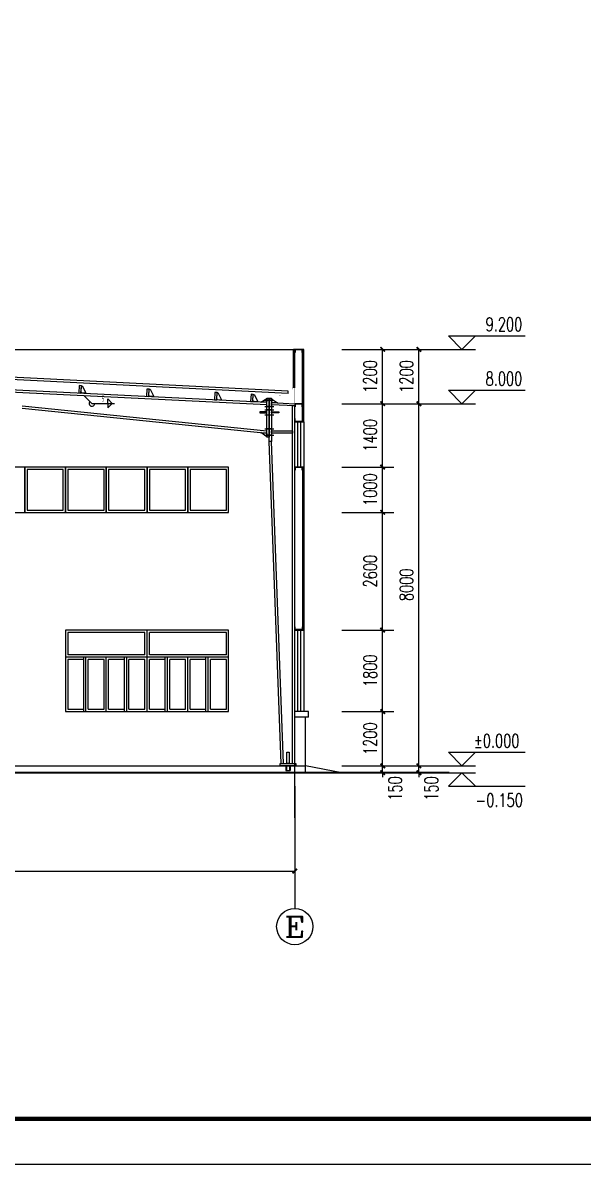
# Model space of a CAD drawing. Extents: x -17471 to 313636, y -71590 to 757901.
# Drawn here: x 68176 to 80545, y 214770 to 239979 of the extents above; entities that cross this region are included whole.
import ezdxf
from ezdxf.enums import TextEntityAlignment as Align

# ---------------------------------------------------------------- set-up
doc = ezdxf.new("R2010")
doc.units = 0
doc.header["$LTSCALE"] = 1000
doc.header["$MEASUREMENT"] = 0
for name, color, linetype in [('114', 2, 'Continuous'), ('116', 1, 'Continuous'), ('14', 2, 'Continuous'), ('AXIS', 3, 'Continuous'), ('AXIS_TEXT', 7, 'Continuous'), ('DIM_ELEV', 3, 'Continuous'), ('DIM_LEAD', 3, 'Continuous'), ('DOTE', 1, 'Continuous'), ('PUB_DIM', 3, 'Continuous'), ('PUB_TEXT', 7, 'Continuous'), ('PUB_TITLE', 4, 'Continuous'), ('尺寸标注', 253, 'Continuous'), ('柱子', 3, 'Continuous'), ('焊缝标注', 253, 'Continuous'), ('窗立面', 4, 'Continuous')]:
    doc.layers.add(name, color=color, linetype=linetype)
doc.styles.add('_TCH_AXIS', font='COMPLEX', dxfattribs={"bigfont": 'GBCBIG'})
doc.styles.add('_TCH_DIM', font='SIMPLEX', dxfattribs={"bigfont": 'GBCBIG'})
doc.styles.add('_TCH_DIM_T3', font='SIMPLEX', dxfattribs={"width": 0.705882, "bigfont": 'GBCBIG'})
doc.styles.add('COMPLEX', font='COMPLEX')
doc.styles.get("Standard").update_dxf_attribs({"font": 'gbenor.shx', "bigfont": 'gbcbig.shx'})
doc.dimstyles.new('_TCH_ARCH&&100', dxfattribs={"dimtxt": 297.5, "dimasz": 100, "dimexe": 250, "dimexo": 300, "dimgap": 126.25, "dimtad": 1, "dimdec": 0, "dimzin": 0, "dimdsep": 46, "dimtxsty": '_TCH_DIM_T3', "dimblk": 'ARCHTICK', "dimcen": 0.09, "dimclrt": 7, "dimazin": 2, "dimtfac": 1, "dimtdec": 0, "dimtix": 1, "dimtmove": 2, "dimatfit": 3, "dimfxl": 0, "dimtolj": 1, "dimtzin": 0, "dimarcsym": 0})

# ---------------------------------------------------------------- blocks, each defined once
blk = doc.blocks.new('LT大样')
at = {"layer": 'DIM_LEAD'}
for p, q in [((879125, 1075529), (879115, 1075529)), ((879115, 1075529), (879115, 1075459)), ((879115, 1075459), (879285, 1075459)), ((879125, 1075529), (879125, 1075469)), ((879125, 1075469), (879275, 1075469)), ((879285, 1075529), (879275, 1075529)), ((879275, 1075469), (879275, 1075529)), ((879285, 1075459), (879285, 1075529))]:
    blk.add_line(p, q, dxfattribs=at)
blk = doc.blocks.new('_ArchTick')
at = {"color": 0, "linetype": 'ByBlock', "const_width": 0.4}
blk.add_lwpolyline([(-0.5, -0.5), (0.5, 0.5)], dxfattribs=at)
blk = doc.blocks.new('*D1914')
at = {"layer": 'Defpoints', "color": 0, "transparency": 16777216}
for p in [(74919, 223567), (74919, 223417), (76119, 223567)]:
    blk.add_point(p, dxfattribs=at)
at = {"layer": 'PUB_DIM', "color": 0, "lineweight": -2, "transparency": 16777216}
for p, q in [((76119, 223567), (76119, 223667)), ((75219, 223567), (76369, 223567)), ((75219, 223417), (76369, 223417)), ((76119, 223417), (76119, 223567)), ((76119, 223417), (76119, 223317))]:
    blk.add_line(p, q, dxfattribs=at)
at = {"layer": 'PUB_DIM', "color": 0, "lineweight": -2, "transparency": 16777216, "xscale": 100, "yscale": 100, "zscale": 100}
for p, rotation in [((76119, 223567), 270), ((76119, 223417), 90)]:
    blk.add_blockref('_ArchTick', p, dxfattribs=dict(at, rotation=rotation))
at = {"layer": 'PUB_DIM', "color": 7, "transparency": 16777216, "insert": (76394, 223067), "char_height": 297.5, "attachment_point": 5, "rotation": 90, "style": '_TCH_DIM_T3'}
blk.add_mtext('\\A1;150', dxfattribs=at)
blk = doc.blocks.new('*D1915')
at = {"layer": 'Defpoints', "color": 0, "transparency": 16777216}
for p in [(74919, 224767), (76119, 224767), (74919, 223567)]:
    blk.add_point(p, dxfattribs=at)
at = {"layer": 'PUB_DIM', "color": 0, "lineweight": -2, "transparency": 16777216}
for p, q in [((75219, 224767), (76369, 224767)), ((76119, 223567), (76119, 224767)), ((75219, 223567), (76369, 223567))]:
    blk.add_line(p, q, dxfattribs=at)
at = {"layer": 'PUB_DIM', "color": 0, "lineweight": -2, "transparency": 16777216, "xscale": 100, "yscale": 100, "zscale": 100}
for p, rotation in [((76119, 224767), 90), ((76119, 223567), 270)]:
    blk.add_blockref('_ArchTick', p, dxfattribs=dict(at, rotation=rotation))
at = {"layer": 'PUB_DIM', "color": 7, "transparency": 16777216, "insert": (75844, 224167), "char_height": 297.5, "attachment_point": 5, "rotation": 90, "style": '_TCH_DIM_T3'}
blk.add_mtext('\\A1;1200', dxfattribs=at)
blk = doc.blocks.new('*D1916')
at = {"layer": 'Defpoints', "color": 0, "transparency": 16777216}
for p in [(74919, 226567), (76119, 226567), (74919, 224767)]:
    blk.add_point(p, dxfattribs=at)
at = {"layer": 'PUB_DIM', "color": 0, "lineweight": -2, "transparency": 16777216}
for p, q in [((75219, 226567), (76369, 226567)), ((76119, 224767), (76119, 226567)), ((75219, 224767), (76369, 224767))]:
    blk.add_line(p, q, dxfattribs=at)
at = {"layer": 'PUB_DIM', "color": 0, "lineweight": -2, "transparency": 16777216, "xscale": 100, "yscale": 100, "zscale": 100}
for p, rotation in [((76119, 226567), 90), ((76119, 224767), 270)]:
    blk.add_blockref('_ArchTick', p, dxfattribs=dict(at, rotation=rotation))
at = {"layer": 'PUB_DIM', "color": 7, "transparency": 16777216, "insert": (75844, 225667), "char_height": 297.5, "attachment_point": 5, "rotation": 90, "style": '_TCH_DIM_T3'}
blk.add_mtext('\\A1;1800', dxfattribs=at)
blk = doc.blocks.new('*D1917')
at = {"layer": 'Defpoints', "color": 0, "transparency": 16777216}
for p in [(74919, 229167), (76119, 229167), (74919, 226567)]:
    blk.add_point(p, dxfattribs=at)
at = {"layer": 'PUB_DIM', "color": 0, "lineweight": -2, "transparency": 16777216}
for p, q in [((75219, 229167), (76369, 229167)), ((76119, 226567), (76119, 229167)), ((75219, 226567), (76369, 226567))]:
    blk.add_line(p, q, dxfattribs=at)
at = {"layer": 'PUB_DIM', "color": 0, "lineweight": -2, "transparency": 16777216, "xscale": 100, "yscale": 100, "zscale": 100}
for p, rotation in [((76119, 229167), 90), ((76119, 226567), 270)]:
    blk.add_blockref('_ArchTick', p, dxfattribs=dict(at, rotation=rotation))
at = {"layer": 'PUB_DIM', "color": 7, "transparency": 16777216, "insert": (75844, 227867), "char_height": 297.5, "attachment_point": 5, "rotation": 90, "style": '_TCH_DIM_T3'}
blk.add_mtext('\\A1;2600', dxfattribs=at)
blk = doc.blocks.new('*D1918')
at = {"layer": 'Defpoints', "color": 0, "transparency": 16777216}
for p in [(74919, 230167), (76119, 230167), (74919, 229167)]:
    blk.add_point(p, dxfattribs=at)
at = {"layer": 'PUB_DIM', "color": 0, "lineweight": -2, "transparency": 16777216}
for p, q in [((75219, 230167), (76369, 230167)), ((76119, 229167), (76119, 230167)), ((75219, 229167), (76369, 229167))]:
    blk.add_line(p, q, dxfattribs=at)
at = {"layer": 'PUB_DIM', "color": 0, "lineweight": -2, "transparency": 16777216, "xscale": 100, "yscale": 100, "zscale": 100}
for p, rotation in [((76119, 230167), 90), ((76119, 229167), 270)]:
    blk.add_blockref('_ArchTick', p, dxfattribs=dict(at, rotation=rotation))
at = {"layer": 'PUB_DIM', "color": 7, "transparency": 16777216, "insert": (75844, 229667), "char_height": 297.5, "attachment_point": 5, "rotation": 90, "style": '_TCH_DIM_T3'}
blk.add_mtext('\\A1;1000', dxfattribs=at)
blk = doc.blocks.new('*D1919')
at = {"layer": 'Defpoints', "color": 0, "transparency": 16777216}
for p in [(74919, 231567), (76119, 231567), (74919, 230167)]:
    blk.add_point(p, dxfattribs=at)
at = {"layer": 'PUB_DIM', "color": 0, "lineweight": -2, "transparency": 16777216}
for p, q in [((75219, 231567), (76369, 231567)), ((76119, 230167), (76119, 231567)), ((75219, 230167), (76369, 230167))]:
    blk.add_line(p, q, dxfattribs=at)
at = {"layer": 'PUB_DIM', "color": 0, "lineweight": -2, "transparency": 16777216, "xscale": 100, "yscale": 100, "zscale": 100}
for p, rotation in [((76119, 231567), 90), ((76119, 230167), 270)]:
    blk.add_blockref('_ArchTick', p, dxfattribs=dict(at, rotation=rotation))
at = {"layer": 'PUB_DIM', "color": 7, "transparency": 16777216, "insert": (75844, 230867), "char_height": 297.5, "attachment_point": 5, "rotation": 90, "style": '_TCH_DIM_T3'}
blk.add_mtext('\\A1;1400', dxfattribs=at)
blk = doc.blocks.new('*D1920')
at = {"layer": 'Defpoints', "color": 0, "transparency": 16777216}
for p in [(74919, 232767), (76119, 232767), (74919, 231567)]:
    blk.add_point(p, dxfattribs=at)
at = {"layer": 'PUB_DIM', "color": 0, "lineweight": -2, "transparency": 16777216}
for p, q in [((75219, 232767), (76369, 232767)), ((76119, 231567), (76119, 232767)), ((75219, 231567), (76369, 231567))]:
    blk.add_line(p, q, dxfattribs=at)
at = {"layer": 'PUB_DIM', "color": 0, "lineweight": -2, "transparency": 16777216, "xscale": 100, "yscale": 100, "zscale": 100}
for p, rotation in [((76119, 232767), 90), ((76119, 231567), 270)]:
    blk.add_blockref('_ArchTick', p, dxfattribs=dict(at, rotation=rotation))
at = {"layer": 'PUB_DIM', "color": 7, "transparency": 16777216, "insert": (75844, 232167), "char_height": 297.5, "attachment_point": 5, "rotation": 90, "style": '_TCH_DIM_T3'}
blk.add_mtext('\\A1;1200', dxfattribs=at)
blk = doc.blocks.new('*D1921')
at = {"layer": 'Defpoints', "color": 0, "transparency": 16777216}
for p in [(74919, 223567), (74919, 223417), (76919, 223567)]:
    blk.add_point(p, dxfattribs=at)
at = {"layer": 'PUB_DIM', "color": 0, "lineweight": -2, "transparency": 16777216}
for p, q in [((76919, 223567), (76919, 223667)), ((75219, 223567), (77169, 223567)), ((75219, 223417), (77169, 223417)), ((76919, 223417), (76919, 223567)), ((76919, 223417), (76919, 223317))]:
    blk.add_line(p, q, dxfattribs=at)
at = {"layer": 'PUB_DIM', "color": 0, "lineweight": -2, "transparency": 16777216, "xscale": 100, "yscale": 100, "zscale": 100}
for p, rotation in [((76919, 223567), 270), ((76919, 223417), 90)]:
    blk.add_blockref('_ArchTick', p, dxfattribs=dict(at, rotation=rotation))
at = {"layer": 'PUB_DIM', "color": 7, "transparency": 16777216, "insert": (77194, 223067), "char_height": 297.5, "attachment_point": 5, "rotation": 90, "style": '_TCH_DIM_T3'}
blk.add_mtext('\\A1;150', dxfattribs=at)
blk = doc.blocks.new('*D1922')
at = {"layer": 'Defpoints', "color": 0, "transparency": 16777216}
for p in [(74919, 231567), (76919, 231567), (74919, 223567)]:
    blk.add_point(p, dxfattribs=at)
at = {"layer": 'PUB_DIM', "color": 0, "lineweight": -2, "transparency": 16777216}
for p, q in [((75219, 231567), (77169, 231567)), ((76919, 223567), (76919, 231567)), ((75219, 223567), (77169, 223567))]:
    blk.add_line(p, q, dxfattribs=at)
at = {"layer": 'PUB_DIM', "color": 0, "lineweight": -2, "transparency": 16777216, "xscale": 100, "yscale": 100, "zscale": 100}
for p, rotation in [((76919, 231567), 90), ((76919, 223567), 270)]:
    blk.add_blockref('_ArchTick', p, dxfattribs=dict(at, rotation=rotation))
at = {"layer": 'PUB_DIM', "color": 7, "transparency": 16777216, "insert": (76644, 227567), "char_height": 297.5, "attachment_point": 5, "rotation": 90, "style": '_TCH_DIM_T3'}
blk.add_mtext('\\A1;8000', dxfattribs=at)
blk = doc.blocks.new('*D1923')
at = {"layer": 'Defpoints', "color": 0, "transparency": 16777216}
for p in [(74919, 232767), (76919, 232767), (74919, 231567)]:
    blk.add_point(p, dxfattribs=at)
at = {"layer": 'PUB_DIM', "color": 0, "lineweight": -2, "transparency": 16777216}
for p, q in [((75219, 232767), (77169, 232767)), ((76919, 231567), (76919, 232767)), ((75219, 231567), (77169, 231567))]:
    blk.add_line(p, q, dxfattribs=at)
at = {"layer": 'PUB_DIM', "color": 0, "lineweight": -2, "transparency": 16777216, "xscale": 100, "yscale": 100, "zscale": 100}
for p, rotation in [((76919, 232767), 90), ((76919, 231567), 270)]:
    blk.add_blockref('_ArchTick', p, dxfattribs=dict(at, rotation=rotation))
at = {"layer": 'PUB_DIM', "color": 7, "transparency": 16777216, "insert": (76644, 232167), "char_height": 297.5, "attachment_point": 5, "rotation": 90, "style": '_TCH_DIM_T3'}
blk.add_mtext('\\A1;1200', dxfattribs=at)
blk = doc.blocks.new('*D1934')
at = {"layer": 'AXIS', "color": 0, "lineweight": -2, "transparency": 16777216}
for p, q in [((49659, 222817), (49659, 220995)), ((74179, 222817), (74179, 220995)), ((49659, 221245), (74179, 221245))]:
    blk.add_line(p, q, dxfattribs=at)
at = {"layer": 'Defpoints', "color": 0, "transparency": 16777216}
for p in [(49659, 223117), (74179, 223117), (74179, 221245)]:
    blk.add_point(p, dxfattribs=at)
at = {"layer": 'AXIS', "color": 0, "lineweight": -2, "transparency": 16777216, "xscale": 100, "yscale": 100, "zscale": 100, "rotation": 180}
blk.add_blockref('_ArchTick', (49659, 221245), dxfattribs=at)
at = {"layer": 'AXIS', "color": 0, "lineweight": -2, "transparency": 16777216, "xscale": 100, "yscale": 100, "zscale": 100}
blk.add_blockref('_ArchTick', (74179, 221245), dxfattribs=at)
at = {"layer": 'AXIS', "color": 7, "transparency": 16777216, "insert": (61919, 221520), "char_height": 297.5, "attachment_point": 5, "style": '_TCH_DIM_T3'}
blk.add_mtext('\\A1;24520', dxfattribs=at)
blk = doc.blocks.new('_AXISO')
blk.add_circle((0, 0), 0.5)
at = {"layer": 'AXIS_TEXT', "style": 'COMPLEX', "width": 1.041667}
blk.add_attdef('A', text='', height=0.56, dxfattribs=at).set_placement((-0.25, -0.28), (0.25, -0.28), align=Align.FIT)

msp = doc.modelspace()

# ---------------------------------------------------------------- linework, layer by layer
for p, q in [((49689.3, 232766.6), (74149.3, 232766.6)), ((74149.2, 231916.6), (74149.3, 232766.6)), ((74379.3, 232766.6), (74149.3, 232766.6)), ((74179.3, 231916.6), (74179.3, 232766.6)), ((74349.3, 231166.6), (74349.3, 232766.6)), ((74379.3, 231166.6), (74379.3, 232766.6)), ((74349.4, 230166.6), (74349.4, 226566.6)), ((74379.3, 230166.6), (74379.3, 226566.6)), ((74479.3, 224766.6), (74179.3, 224766.6)), ((74479.3, 224646.6), (74179.3, 224646.6)), ((74419.3, 223566.6), (74419.3, 224646.6)), ((74479.3, 224646.6), (74479.3, 224766.6)), ((49419.3, 223566.6), (74419.3, 223566.6)), ((74419.3, 223416.6), (74419.3, 223566.6)), ((75219.3, 223416.6), (74419.3, 223566.6))]:
    msp.add_line(p, q)
at = {"color": 4}
for p, q in [((74249.3, 230166.6), (74249.3, 231166.6)), ((74309.3, 230166.6), (74309.3, 231166.6)), ((74249.3, 224766.6), (74249.3, 226566.6)), ((74309.3, 224766.6), (74309.3, 226566.6))]:
    msp.add_line(p, q, dxfattribs=at)
at = {"color": 6}
msp.add_lwpolyline([(74129.3, 231886.6, 5, 5, 0), (74129.3, 231916.6, 5, 5, 0), (74179.3, 231916.6, 5, 5, 0), (74179.3, 231566.6, 5, 5, 0), (73881.8, 231579.6, 5, 5, 0), (73881.5, 231751.7, 5, 5, 0), (73830.6, 231754.3, 5, 5, 0), (73832, 231737.5, 0, 0, 0)], format="xyseb", dxfattribs=at)
at = {"color": 4}
for points in [[(74179.3, 231166.6), (74379.3, 231166.6), (74379.3, 230166.6), (74179.3, 230166.6)], [(74179.3, 226566.6), (74379.3, 226566.6), (74379.3, 224766.6), (74179.3, 224766.6)]]:
    msp.add_lwpolyline(points, close=True, dxfattribs=at)
at = {"const_width": 50}
msp.add_lwpolyline([(77591.8, 223416.6), (46117, 223416.6)], dxfattribs=at)
at = {"layer": '114'}
for p, q in [((73515.5, 231642.3), (73715.5, 231642.3)), ((73515.5, 231502.2), (73715.5, 231502.2)), ((73515.5, 231432.2), (73715.5, 231432.2)), ((73515.5, 231317.2), (73715.5, 231317.2)), ((73515.5, 231013.8), (73715.5, 231013.8)), ((73515.5, 230873.5), (73715.5, 230873.5))]:
    msp.add_line(p, q, dxfattribs=at)
at = {"layer": '114', "color": 1, "const_width": 35}
for points in [[(73565.5, 231642.3), (73665.5, 231642.3)], [(73565.5, 231502.2), (73665.5, 231502.2)], [(73565.5, 231432.2), (73665.5, 231432.2)], [(73565.5, 231317.2), (73665.5, 231317.2)], [(73565.5, 231013.8), (73665.5, 231013.8)], [(73565.5, 230873.5), (73665.5, 230873.5)]]:
    msp.add_lwpolyline(points, dxfattribs=at)
at = {"layer": '116'}
for p, q in [((73979.3, 223566.6), (73979.3, 223466.6)), ((73979.3, 223466.6), (74079.3, 223466.6)), ((73994.3, 223566.6), (73994.3, 223466.6)), ((74064.3, 223566.6), (74064.3, 223466.6)), ((74079.3, 223566.6), (74079.3, 223466.6))]:
    msp.add_line(p, q, dxfattribs=at)
at = {"layer": '14'}
for p, q in [((73430.7, 231604), (73565.5, 231682.3)), ((73565.5, 231687.3), (73615.5, 231687.3)), ((73565.5, 230828.5), (73565.5, 231687.3)), ((73565.5, 231682.3), (73565.5, 231617.3)), ((73615.5, 231687.3), (73615.5, 230828.5)), ((73615.5, 231687.3), (73665.5, 231687.3)), ((73615.5, 230728.5), (73615.5, 231687.3)), ((73665.5, 231687.3), (73665.5, 230728.5)), ((73665.5, 231677.3), (73800.3, 231585.6)), ((73665.5, 231612.3), (73665.5, 231677.3)), ((73545.5, 231598.3), (73430.7, 231604)), ((73565.5, 231617.3), (73545.5, 231598.3)), ((73685.5, 231591.3), (73665.5, 231612.3)), ((73665.5, 231542.2), (73665.5, 231592.3)), ((73665.5, 231592.3), (74179.3, 231566.6)), ((74179.3, 231516.5), (73665.5, 231542.2)), ((73800.3, 231585.6), (73685.5, 231591.3)), ((74179.3, 231566.6), (74179.3, 231516.5)), ((73405.5, 231387.2), (73405.5, 231362.2)), ((73565.5, 231387.2), (73405.5, 231387.2)), ((73405.5, 231362.2), (73565.5, 231362.2)), ((73565.5, 231362.2), (73565.5, 231387.2)), ((73665.5, 231362.2), (73665.5, 231387.2)), ((73665.5, 231387.2), (73825.5, 231387.2)), ((73825.5, 231362.2), (73665.5, 231362.2)), ((73825.5, 231387.2), (73825.5, 231362.2)), ((73431.2, 230932.1), (73545.6, 230920.5)), ((73565.5, 230833.5), (73431.2, 230932.1)), ((73545.6, 230920.5), (73565.5, 230898.5)), ((73665.5, 230918.6), (73665.5, 230968.6)), ((73665.5, 230968.6), (74129.3, 230968.6)), ((74129.3, 230918.6), (73665.5, 230918.6)), ((74129.3, 230968.6), (74129.3, 230918.6)), ((73565.5, 230898.5), (73565.5, 230833.5)), ((73615.5, 230828.5), (73565.5, 230828.5)), ((73665.5, 230728.5), (73615.5, 230728.5)), ((74004.3, 223866.6), (74054.3, 223866.6)), ((74004.3, 223616.6), (74004.3, 223866.6)), ((74054.3, 223866.6), (74054.3, 223616.6)), ((73859.3, 223616.6), (74199.3, 223616.6)), ((73859.3, 223566.6), (73859.3, 223616.6)), ((74054.3, 223616.6), (74004.3, 223616.6)), ((74199.3, 223616.6), (74199.3, 223566.6)), ((74199.3, 223566.6), (73859.3, 223566.6))]:
    msp.add_line(p, q, dxfattribs=at)
at = {"layer": 'AXIS'}
msp.add_line((74179.3, 223116.6), (74179.3, 220416.6), dxfattribs=at)
at = {"layer": 'DIM_ELEV'}
for p, q in [((77869.3, 232766.6), (77569.3, 233066.6)), ((77569.3, 233066.6), (79261.3, 233066.6)), ((77869.3, 232766.6), (78169.3, 233066.6)), ((77169.3, 232766.6), (78169.3, 232766.6)), ((77869.3, 231566.6), (77569.3, 231866.6)), ((77569.3, 231866.6), (79261.3, 231866.6)), ((77869.3, 231566.6), (78169.3, 231866.6)), ((77169.3, 231566.6), (78169.3, 231566.6)), ((77869.3, 223566.6), (77569.3, 223866.6)), ((77569.3, 223866.6), (79261.3, 223866.6)), ((77869.3, 223566.6), (78169.3, 223866.6)), ((77169.3, 223566.6), (78169.3, 223566.6)), ((77169.3, 223416.6), (78169.3, 223416.6)), ((77869.3, 223416.6), (77569.3, 223116.6)), ((77869.3, 223416.6), (78169.3, 223116.6)), ((77569.3, 223116.6), (79261.3, 223116.6))]:
    msp.add_line(p, q, dxfattribs=at)
at = {"layer": 'DOTE'}
msp.add_line((74179.3, 222416.6), (74179.3, 224074.1), dxfattribs=at)
at = {"layer": 'PUB_TITLE'}
msp.add_lwpolyline([(0, 214770.2), (126100, 214770.2), (126100, 274170.2), (0, 274170.2)], close=True, dxfattribs=at)
at = {"layer": 'PUB_TITLE', "const_width": 100}
msp.add_lwpolyline([(2500, 215770.2), (125100, 215770.2), (125100, 273170.2), (2500, 273170.2)], close=True, dxfattribs=at)
at = {"layer": '尺寸标注'}
for p, q in [((69417.9, 231964.9), (69409.9, 231805.1)), ((69467.9, 231962.4), (69417.9, 231964.9)), ((69459.9, 231802.6), (69467.9, 231962.4)), ((69460.9, 231822.6), (69467.9, 231962.4)), ((69467.9, 231962.4), (69487.8, 231961.4)), ((69487.8, 231961.4), (69560.8, 231817.6)), ((69409.9, 231805.1), (69459.9, 231802.6)), ((69479.9, 231801.6), (69460.9, 231822.6)), ((69559.8, 231797.6), (69479.9, 231801.6)), ((69560.8, 231817.6), (69559.8, 231797.6)), ((70916.1, 231890), (70908.1, 231730.2)), ((70908.1, 231730.2), (70958, 231727.7)), ((70966, 231887.5), (70916.1, 231890)), ((70958, 231727.7), (70966, 231887.5)), ((70959, 231747.6), (70966, 231887.5)), ((70978, 231726.7), (70959, 231747.6)), ((70966, 231887.5), (70986, 231886.5)), ((71057.9, 231722.7), (70978, 231726.7)), ((70986, 231886.5), (71058.9, 231742.7)), ((71058.9, 231742.7), (71057.9, 231722.7)), ((72414.2, 231815.1), (72406.2, 231655.3)), ((72464.1, 231812.6), (72414.2, 231815.1)), ((72456.1, 231652.8), (72464.1, 231812.6)), ((72457.1, 231672.7), (72464.1, 231812.6)), ((72476.1, 231651.8), (72457.1, 231672.7)), ((72464.1, 231812.6), (72484.1, 231811.6)), ((72484.1, 231811.6), (72557, 231667.7)), ((72557, 231667.7), (72556, 231647.8)), ((73213.2, 231775.1), (73205.2, 231615.3)), ((73263.1, 231772.6), (73213.2, 231775.1)), ((73255.1, 231612.8), (73263.1, 231772.6)), ((73256.1, 231632.8), (73263.1, 231772.6)), ((73263.1, 231772.6), (73283.1, 231771.6)), ((73283.1, 231771.6), (73356, 231627.8)), ((72406.2, 231655.3), (72456.1, 231652.8)), ((72556, 231647.8), (72476.1, 231651.8)), ((73205.2, 231615.3), (73255.1, 231612.8)), ((73275.1, 231611.8), (73256.1, 231632.8)), ((73355, 231607.8), (73275.1, 231611.8)), ((73356, 231627.8), (73355, 231607.8))]:
    msp.add_line(p, q, dxfattribs=at)
at = {"layer": '柱子', "color": 4}
for p, q in [((74030.6, 231844.4), (61919.3, 232449.9)), ((74030.6, 231794.3), (61919.3, 232399.9)), ((74030.6, 231794.3), (74030.6, 231844.4))]:
    msp.add_line(p, q, dxfattribs=at)
at = {"layer": '柱子'}
for p, q in [((61969.3, 232177.1), (68179.3, 231866.6)), ((61969.3, 232127), (68176.8, 231816.7)), ((68176.8, 231816.7), (73565.5, 231547.2)), ((68179.3, 231866.6), (73565.5, 231597.3)), ((68159.3, 231467.1), (73565.5, 230918.5)), ((68161.8, 231517.1), (73565.5, 230968.8)), ((74179.3, 231516.5), (74129.3, 231519)), ((74129.3, 223616.6), (74129.3, 231519)), ((74179.3, 223616.6), (74179.3, 231516.5)), ((73665.5, 230728.5), (73615.5, 230728.5)), ((73879.3, 223616.6), (73615.5, 230728.5)), ((73929.3, 223616.6), (73665.5, 230728.5))]:
    msp.add_line(p, q, dxfattribs=at)
at = {"layer": '焊缝标注'}
for p, q in [((69524, 231749.3), (69700.3, 231572)), ((70050.3, 231672), (70150.3, 231572)), ((70050.3, 231572), (70050.3, 231672)), ((69700.3, 231572), (70200.3, 231572)), ((70050.3, 231472), (70150.3, 231572)), ((70050.3, 231572), (70050.3, 231472))]:
    msp.add_line(p, q, dxfattribs=at)
msp.add_arc((69700.3, 231572), 62.5, 134.84025, 0, dxfattribs=at)
msp.add_solid([(69524, 231749.3), (69553.9, 231708.6), (69564.6, 231719.1)], dxfattribs=at)
at = {"layer": '窗立面', "color": 4}
for p, q in [((70869.3, 226016.6), (70869.3, 226516.6)), ((70919.3, 224766.6), (70919.3, 226566.6)), ((70969.3, 226016.6), (70969.3, 226516.6)), ((72719.3, 225966.6), (69119.3, 225966.6)), ((70869.3, 226016.6), (69169.3, 226016.6)), ((69519.3, 225916.6), (69169.3, 225916.6)), ((69519.3, 224766.6), (69519.3, 225966.6)), ((69569.3, 224766.6), (69569.3, 225966.6)), ((69619.3, 224816.6), (69619.3, 225916.6)), ((69969.3, 225916.6), (69619.3, 225916.6)), ((69969.3, 224816.6), (69969.3, 225916.6)), ((70019.3, 224766.6), (70019.3, 225966.6)), ((70069.3, 224816.6), (70069.3, 225916.6)), ((70419.3, 225916.6), (70069.3, 225916.6)), ((70419.3, 224766.6), (70419.3, 225966.6)), ((70469.3, 224766.6), (70469.3, 225966.6)), ((70519.3, 224816.6), (70519.3, 225916.6)), ((70869.3, 225916.6), (70519.3, 225916.6)), ((70869.3, 224816.6), (70869.3, 225916.6)), ((72669.3, 226016.6), (70969.3, 226016.6)), ((70969.3, 224816.6), (70969.3, 225916.6)), ((71319.3, 225916.6), (70969.3, 225916.6)), ((71319.3, 224766.6), (71319.3, 225966.6)), ((71369.3, 224766.6), (71369.3, 225966.6)), ((71419.3, 224816.6), (71419.3, 225916.6)), ((71769.3, 225916.6), (71419.3, 225916.6)), ((71769.3, 224816.6), (71769.3, 225916.6)), ((71819.3, 224766.6), (71819.3, 225966.6)), ((71869.3, 224816.6), (71869.3, 225916.6)), ((72219.3, 225916.6), (71869.3, 225916.6)), ((72219.3, 224766.6), (72219.3, 225966.6)), ((72269.3, 224766.6), (72269.3, 225966.6)), ((72319.3, 224816.6), (72319.3, 225916.6)), ((72669.3, 225916.6), (72319.3, 225916.6))]:
    msp.add_line(p, q, dxfattribs=at)
at = {"layer": '窗立面'}
for points in [[(68219.3, 230166.6), (67319.3, 230166.6), (67319.3, 229166.6), (68219.3, 229166.6)], [(69119.3, 230166.6), (68219.3, 230166.6), (68219.3, 229166.6), (69119.3, 229166.6)], [(70019.3, 230166.6), (69119.3, 230166.6), (69119.3, 229166.6), (70019.3, 229166.6)], [(70919.3, 230166.6), (70019.3, 230166.6), (70019.3, 229166.6), (70919.3, 229166.6)], [(71819.3, 230166.6), (70919.3, 230166.6), (70919.3, 229166.6), (71819.3, 229166.6)], [(72719.3, 230166.6), (71819.3, 230166.6), (71819.3, 229166.6), (72719.3, 229166.6)], [(69069.3, 230116.6), (68269.3, 230116.6), (68269.3, 229216.6), (69069.3, 229216.6)], [(69969.3, 230116.6), (69169.3, 230116.6), (69169.3, 229216.6), (69969.3, 229216.6)], [(70869.3, 230116.6), (70069.3, 230116.6), (70069.3, 229216.6), (70869.3, 229216.6)], [(71769.3, 230116.6), (70969.3, 230116.6), (70969.3, 229216.6), (71769.3, 229216.6)], [(72669.3, 230116.6), (71869.3, 230116.6), (71869.3, 229216.6), (72669.3, 229216.6)]]:
    msp.add_lwpolyline(points, close=True, dxfattribs=at)
at = {"layer": '窗立面', "color": 4}
msp.add_lwpolyline([(72719.3, 226566.6), (69119.3, 226566.6), (69119.3, 224766.6), (72719.3, 224766.6)], close=True, dxfattribs=at)
for points in [[(70869.3, 226516.6), (69169.3, 226516.6), (69169.3, 226016.6)], [(72669.3, 226016.6), (72669.3, 226516.6), (70969.3, 226516.6)], [(69169.3, 225916.6), (69169.3, 224816.6), (69519.3, 224816.6)], [(72319.3, 224816.6), (72669.3, 224816.6), (72669.3, 225916.6)], [(69619.3, 224816.6), (69969.3, 224816.6)], [(70069.3, 224816.6), (70419.3, 224816.6)], [(70519.3, 224816.6), (70869.3, 224816.6)], [(70969.3, 224816.6), (71319.3, 224816.6)], [(71419.3, 224816.6), (71769.3, 224816.6)], [(71869.3, 224816.6), (72219.3, 224816.6)]]:
    msp.add_lwpolyline(points, dxfattribs=at)

# ---------------------------------------------------------------- block references
at = {"rotation": 180}
for p in [(953464.6, 1308225.2), (953464.6, 1307025.2), (953464.7, 1305625.2)]:
    msp.add_blockref('LT大样', p, dxfattribs=at)
at = {"xscale": -1}
for p in [(953464.7, -844292), (953464.7, -848892)]:
    msp.add_blockref('LT大样', p, dxfattribs=at)
at = {"layer": 'AXIS'}
ref = msp.add_blockref('_AXISO', (74179.3, 220016.6), dxfattribs=dict(at, xscale=800, yscale=800, zscale=800))
ref.add_attrib('A', 'E', dxfattribs={"layer": 'AXIS_TEXT', "height": 452.5, "style": '_TCH_AXIS', "width": 1.3125}).set_placement((73953, 219790.3), (74405.6, 219790.3), align=Align.FIT)

# ---------------------------------------------------------------- texts
at = {"layer": 'PUB_TEXT', "style": '_TCH_DIM', "width": 0.705882}
for s, p in [('9.200', (78391.3, 233171.6)), ('8.000', (78391.3, 231971.6)), ('%%P0.000', (78131.3, 223971.6)), ('-0.150', (78171.3, 222661.6))]:
    msp.add_text(s, height=297.5, dxfattribs=at).set_placement(p)
at = {"layer": '焊缝标注', "width": 0.99422}
msp.add_text('5', height=125, dxfattribs=at).set_placement((69915.3, 231617), (69976.5, 231617), align=Align.FIT)

# ---------------------------------------------------------------- dimensions: what is measured, and where the dimension line sits
at = {"layer": 'AXIS'}
dim = msp.add_aligned_dim(p1=(49659.3, 223116.6), p2=(74179.3, 223116.6), distance=-1871.2, dimstyle='_TCH_ARCH&&100', dxfattribs=at)
dim.commit()
dim.dimension.update_dxf_attribs({"geometry": '*D1934', "text_midpoint": (61919.3, 221520.4)})
at = {"layer": 'PUB_DIM'}
for p1, p2, distance, picture, middle in [((74919.3, 231566.6), (74919.3, 232766.6), -1200, '*D1920', (75844.3, 232166.6)), ((74919.3, 231566.6), (74919.3, 232766.6), -2000, '*D1923', (76644.3, 232166.6)), ((74919.3, 230166.6), (74919.3, 231566.6), -1200, '*D1919', (75844.3, 230866.6)), ((74919.3, 223566.6), (74919.3, 231566.6), -2000, '*D1922', (76644.3, 227566.6)), ((74919.3, 229166.6), (74919.3, 230166.6), -1200, '*D1918', (75844.3, 229666.6)), ((74919.3, 226566.6), (74919.3, 229166.6), -1200, '*D1917', (75844.3, 227866.6)), ((74919.3, 224766.6), (74919.3, 226566.6), -1200, '*D1916', (75844.3, 225666.6)), ((74919.3, 223566.6), (74919.3, 224766.6), -1200, '*D1915', (75844.3, 224166.6))]:
    dim = msp.add_aligned_dim(p1=p1, p2=p2, distance=distance, dimstyle='_TCH_ARCH&&100', dxfattribs=at)
    dim.commit()
    dim.dimension.update_dxf_attribs({"geometry": picture, "text_midpoint": middle})
for base, picture, middle in [((76119.3, 223566.6), '*D1914', (76394.3, 223066.6)), ((76919.3, 223566.6), '*D1921', (77194.3, 223066.6))]:
    dim = msp.add_linear_dim(base=base, p1=(74919.3, 223416.6), p2=(74919.3, 223566.6), angle=90, dimstyle='_TCH_ARCH&&100', dxfattribs=at)
    dim.commit()
    dim.dimension.update_dxf_attribs({"geometry": picture, "text_midpoint": middle, "dimtype": 129})

doc.saveas('drawing.dxf')
